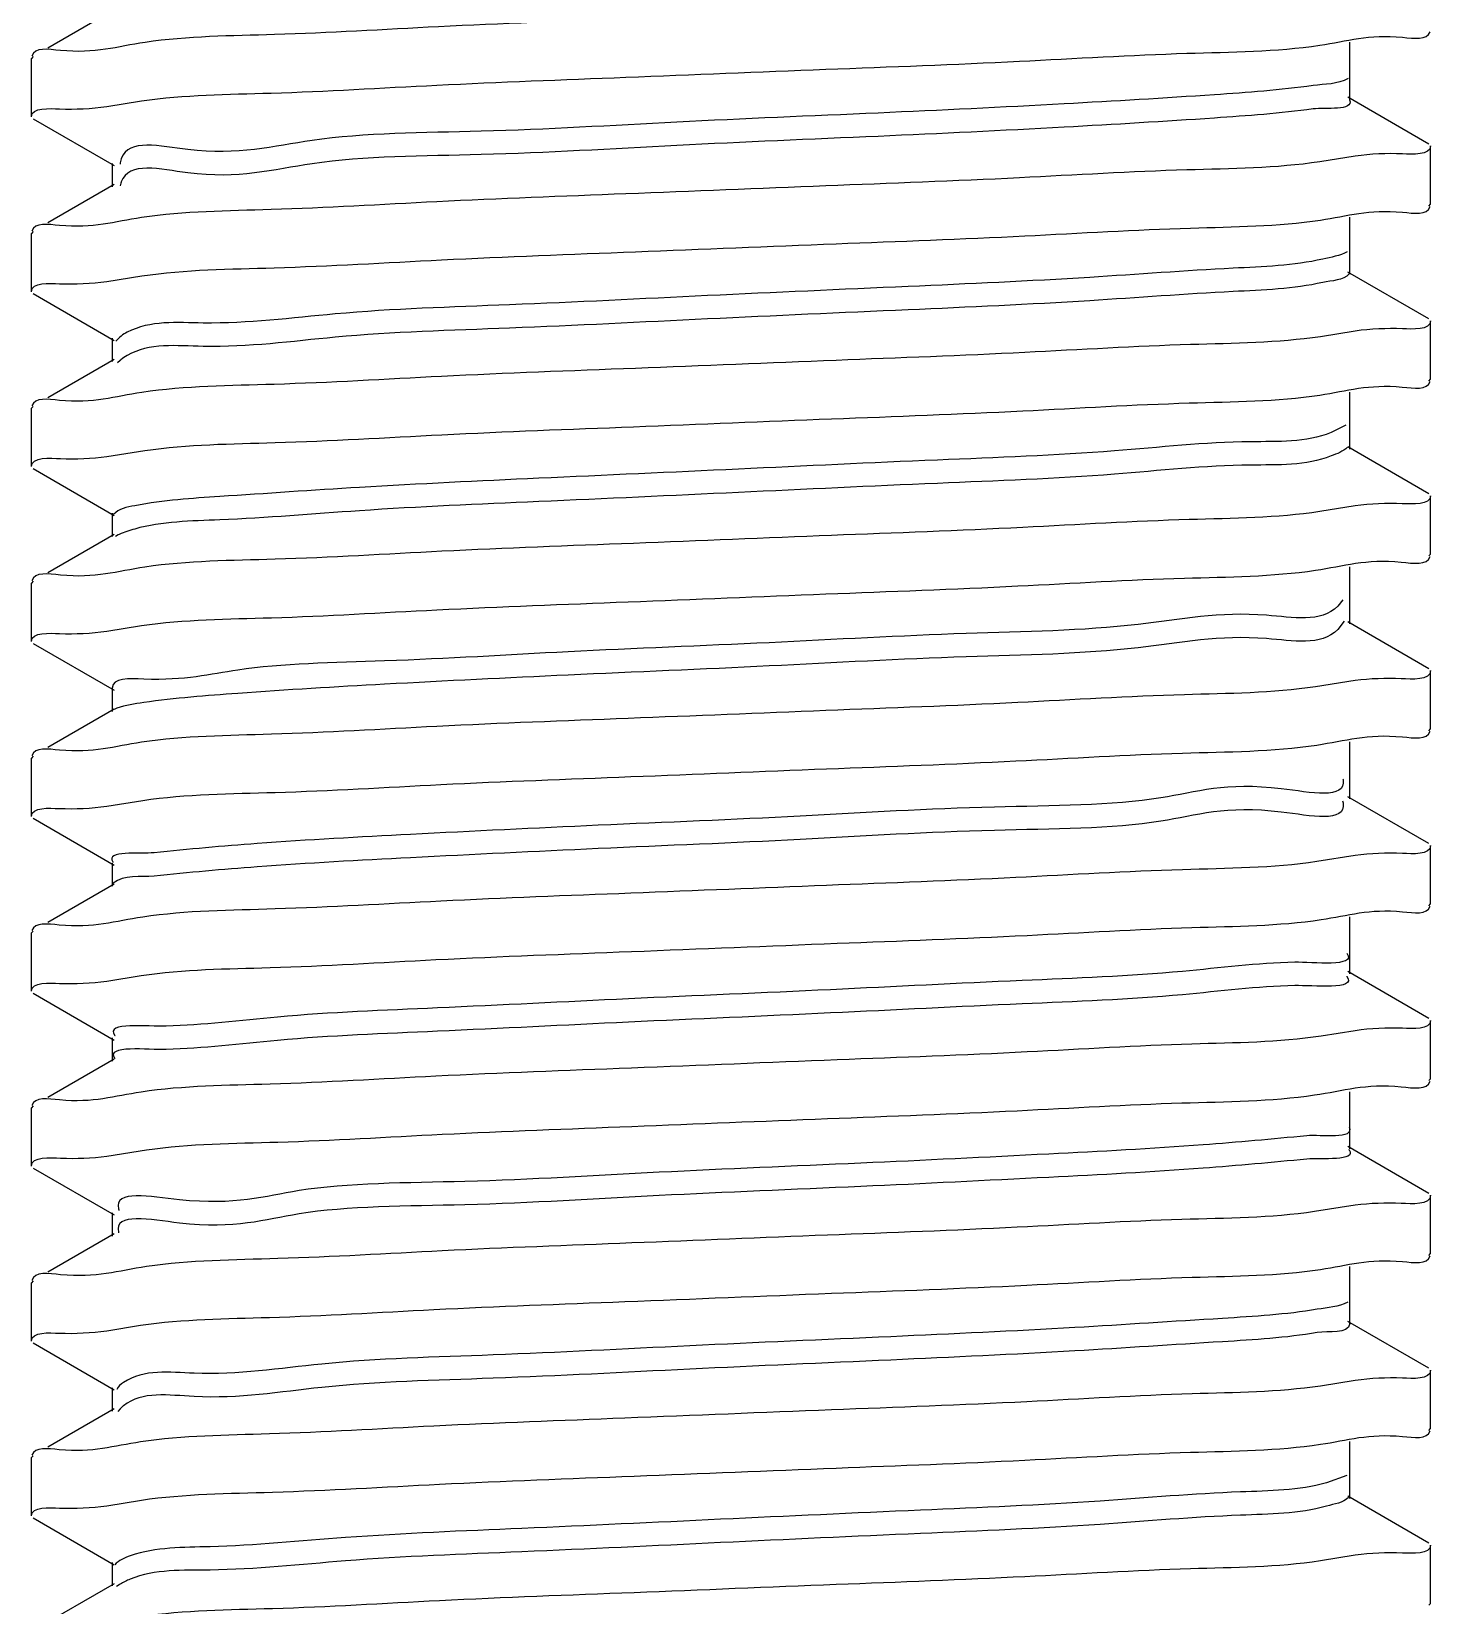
# Model space of a CAD drawing. Header units: millimetres. Extents: x -633009578 to 5705885, y -633235091 to 2571734.
# Drawn here: x 2450057.3 to 2450164.6, y 2001346.9 to 2001467.7 of the extents above; entities that cross this region are included whole.
import ezdxf

# ---------------------------------------------------------------- set-up
doc = ezdxf.new("R2010")
doc.units = ezdxf.units.MM
doc.header["$LTSCALE"] = 1000
doc.header["$MEASUREMENT"] = 0
doc.layers.get('0').update_dxf_attribs({"color": 9})
doc.layers.add('E-WIRE-系统', color=3, linetype='Continuous')

# ---------------------------------------------------------------- blocks, each defined once
blk = doc.blocks.new('G$CF4FACE3C')
at = {"layer": 'E-WIRE-系统'}
for p, q in [((-13618.42997922306, 4516.985725546954), (-13623.03061806643, 4514.322271605488)), ((-13532.67598626227, 4512.385308195255), (-13532.67598626227, 4514.722511163098)), ((-13624.05067991139, 4513.731911896612), (-13624.16555737914, 4513.599000396556)), ((-13624.16555737914, 4509.553359768935), (-13624.16555737914, 4513.599000396556)), ((-13532.67598626227, 4510.767051949049), (-13532.67598626227, 4512.385308195255)), ((-13618.93461601273, 4510.263426778023), (-13616.52733758045, 4510.65166073374)), ((-13527.18505965034, 4507.66345096624), (-13532.80576034915, 4510.917264594347)), ((-13624.05062995618, 4509.420419361326), (-13618.43002554239, 4506.166661410942)), ((-13527.07018215349, 4503.484898806433), (-13527.07018215349, 4507.530539444531)), ((-13618.5597532955, 4506.316847243463), (-13618.5597532955, 4504.69859099586)), ((-13532.30208484572, 4506.824192642351), (-13534.76217442215, 4506.42827124102)), ((-13618.42997922306, 4504.848803642555), (-13623.03061806643, 4502.185349701787)), ((-13617.96096304967, 4504.945263574249), (-13618.00248738052, 4504.769589730073)), ((-13532.67598626227, 4500.248386290274), (-13532.67598626227, 4502.585589258582)), ((-13527.18510961672, 4503.351958408719), (-13527.07018215349, 4503.484898806433)), ((-13624.05067991139, 4501.594990003272), (-13624.16555737914, 4501.46207849076)), ((-13624.16555737914, 4497.416437864653), (-13624.16555737914, 4501.46207849076)), ((-13532.67598626227, 4498.630130045232), (-13532.67598626227, 4500.248386290274)), ((-13618.93415152794, 4498.124189436669), (-13616.49524795893, 4498.517107872525)), ((-13527.18505965034, 4495.526529040304), (-13532.80576034915, 4498.78034269053)), ((-13624.05062995618, 4497.283497466124), (-13618.43002554239, 4494.029739507125)), ((-13527.07018215349, 4491.347976901452), (-13527.07018215349, 4495.393617538852)), ((-13618.5597532955, 4494.179925338249), (-13618.5597532955, 4492.561669102521)), ((-13532.30133316154, 4494.683899774333), (-13534.71310489136, 4494.29496909061)), ((-13618.42997922306, 4492.711881736876), (-13623.03061806643, 4490.048427839414)), ((-13618.01956240693, 4492.646394347074), (-13618.20161550655, 4492.48512993881)), ((-13617.96346729458, 4492.690205814433), (-13618.01956240693, 4492.646394347074)), ((-13527.18510961672, 4491.215036514797), (-13527.07018215349, 4491.347976901452)), ((-13624.05067991139, 4489.458068088279), (-13624.16555737914, 4489.325156587642)), ((-13532.67598626227, 4488.111464386457), (-13532.67598626227, 4490.448667354183)), ((-13624.16555737914, 4485.279515959439), (-13624.16555737914, 4489.325156587642)), ((-13532.94768514205, 4488.151442119502), (-13533.97329100454, 4487.635446153348)), ((-13532.67598626227, 4486.493208150729), (-13532.67598626227, 4488.111464386457)), ((-13618.92805774743, 4485.975183078554), (-13616.28943529143, 4486.39527391002)), ((-13527.18505965034, 4483.389607135789), (-13532.80576034915, 4486.64342078683)), ((-13624.05062995618, 4485.146575562307), (-13618.43002554239, 4481.892817602726)), ((-13527.07018215349, 4479.211054996471), (-13527.07018215349, 4483.256695635035)), ((-13618.5597532955, 4482.0430034335), (-13618.5597532955, 4480.424747197074)), ((-13532.30259931902, 4482.549737456138), (-13534.75545028783, 4482.154922845308)), ((-13618.42997922306, 4480.574959833059), (-13623.03061806643, 4477.911505935597)), ((-13618.14767462248, 4480.537645566626), (-13618.34289535787, 4480.434082270251)), ((-13618.07121856161, 4480.572429339518), (-13618.14767462248, 4480.537645566626)), ((-13527.18510961672, 4479.078114609816), (-13527.07018215349, 4479.211054996471)), ((-13532.67598626227, 4475.97454248264), (-13532.67598626227, 4478.311745449784)), ((-13624.05067991139, 4477.321146182599), (-13624.16555737914, 4477.188234682544)), ((-13624.16555737914, 4473.14259405504), (-13624.16555737914, 4477.188234682544)), ((-13533.14654456056, 4476.036534612416), (-13533.50290194433, 4475.594849012443)), ((-13532.67598626227, 4474.356286245165), (-13532.67598626227, 4475.97454248264)), ((-13618.93441311922, 4473.852432568441), (-13616.52492786502, 4474.241073058802)), ((-13533.07404748979, 4474.548629585537), (-13533.50290194433, 4473.976592743653)), ((-13527.18505965034, 4471.252685230691), (-13532.80576034915, 4474.50649890292)), ((-13624.05062995618, 4473.009653658024), (-13618.43002554239, 4469.755895698909)), ((-13527.07018215349, 4467.074133092654), (-13527.07018215349, 4471.119773730636)), ((-13618.5597532955, 4469.906081529683), (-13618.5597532955, 4468.287825293257)), ((-13532.31011171662, 4470.430430554668), (-13535.05545145343, 4469.996087291162)), ((-13618.42997922306, 4468.438037939719), (-13623.03061806643, 4465.774583988008)), ((-13618.24279131345, 4468.503614449059), (-13618.42384850257, 4468.426468784106)), ((-13527.18510961672, 4466.941192705999), (-13527.07018215349, 4467.074133092654)), ((-13532.67598626227, 4463.837620599312), (-13532.67598626227, 4466.174823566456)), ((-13624.05067991139, 4465.184224278084), (-13624.16555737914, 4465.051312779426)), ((-13624.16555737914, 4461.005672129453), (-13624.16555737914, 4465.051312779426)), ((-13533.14833713928, 4463.616444227868), (-13533.13721729652, 4463.554251891444)), ((-13532.67598626227, 4462.219364341348), (-13532.67598626227, 4463.837620599312)), ((-13527.18505965034, 4459.115763326292), (-13532.80576034915, 4462.369576996542)), ((-13618.93352983287, 4461.710441312869), (-13616.4436396563, 4462.110142724472)), ((-13533.16903917538, 4462.083690815722), (-13533.13721729652, 4461.935995653854)), ((-13624.05062995618, 4460.872731742798), (-13618.43002554239, 4457.618973803241)), ((-13527.07018215349, 4454.937211176264), (-13527.07018215349, 4458.982851836947)), ((-13618.5597532955, 4457.769159635645), (-13618.5597532955, 4456.150903388858)), ((-13532.30621247925, 4458.288064017077), (-13534.95481747156, 4457.866473686416)), ((-13618.42997922306, 4456.301116035436), (-13623.03061806643, 4453.637662084191)), ((-13527.18510961672, 4454.804270791006), (-13527.07018215349, 4454.937211176264)), ((-13532.67598626227, 4451.700698695029), (-13532.67598626227, 4454.03790166101)), ((-13624.05067991139, 4453.047302374383), (-13624.16555737914, 4452.914390884922)), ((-13624.16555737914, 4448.868750246824), (-13624.16555737914, 4452.914390884922)), ((-13532.67598626227, 4450.082442437648), (-13532.67598626227, 4451.700698695029)), ((-13527.18505965034, 4446.978841442964), (-13532.80576034915, 4450.232655092725)), ((-13618.93489361787, 4449.579904002487), (-13616.54361767066, 4449.965847598971)), ((-13624.05062995618, 4448.735809838981), (-13618.43002554239, 4445.482051900006)), ((-13527.07018215349, 4442.800289283856), (-13527.07018215349, 4446.845929932431)), ((-13532.30010498711, 4446.133247570251), (-13534.66720053786, 4445.750677387114)), ((-13618.5597532955, 4445.632237732527), (-13618.5597532955, 4444.013981484459)), ((-13618.42997922306, 4444.164194130921), (-13623.03061806643, 4441.500740221934)), ((-13527.18510961672, 4442.667348885443), (-13527.07018215349, 4442.800289283856)), ((-13532.67598626227, 4439.563776769559), (-13532.67598626227, 4441.900979736005)), ((-13624.05067991139, 4440.910380480578), (-13624.16555737914, 4440.777468980523)), ((-13624.16555737914, 4436.731828342308), (-13624.16555737914, 4440.777468980523)), ((-13532.67598626227, 4437.945520532434), (-13532.67598626227, 4439.563776769559)), ((-13618.92580747139, 4437.420985630248), (-13616.1769869125, 4437.855753828655)), ((-13527.18505965034, 4434.841919539147), (-13532.80576034915, 4438.095733188209)), ((-13624.05062995618, 4436.598887945293), (-13618.43002554239, 4433.345129996189)), ((-13532.31104358821, 4434.023188391118), (-13535.1152995408, 4433.580995142227)), ((-13527.07018215349, 4430.66336737934), (-13527.07018215349, 4434.709008027334)), ((-13618.5597532955, 4433.495315815671), (-13618.5597532955, 4431.877059579943)), ((-13618.42997922306, 4432.027272215928), (-13623.03061806643, 4429.363818316837)), ((-13527.18510961672, 4430.530426992103), (-13527.07018215349, 4430.66336737934)), ((-13532.67598626227, 4427.426854863879), (-13532.67598626227, 4429.764057830325)), ((-13624.05067991139, 4428.773458576761), (-13624.16555737914, 4428.640547074727)), ((-13624.16555737914, 4424.594906437909), (-13624.16555737914, 4428.640547074727)), ((-13532.67598626227, 4425.808598628035), (-13532.67598626227, 4427.426854863879)), ((-13618.93623960018, 4425.308922808268), (-13616.58851647354, 4425.688678196049)), ((-13527.18505965034, 4422.70499763405), (-13532.80576034915, 4425.958811284392)), ((-13624.05062995618, 4424.461966040195), (-13618.43002554239, 4421.208208079333)), ((-13532.30134194228, 4421.861920837313), (-13534.70950221037, 4421.473703868571)), ((-13527.07018215349, 4418.526445474359), (-13527.07018215349, 4422.572086122935)), ((-13618.5597532955, 4421.358393911854), (-13618.5597532955, 4419.740137675544)), ((-13618.42997922306, 4419.890350321424), (-13623.03061806643, 4417.226896391367)), ((-13618.01117607486, 4419.901351156062), (-13618.18173280335, 4419.712884627981)), ((-13617.96300261025, 4419.946278110147), (-13618.01117607486, 4419.901351156062)), ((-13527.18510961672, 4418.393505087704), (-13527.07018215349, 4418.526445474359)), ((-13532.67598626227, 4415.289932981017), (-13532.67598626227, 4417.627135947696)), ((-13624.05067991139, 4416.636536671082), (-13624.16555737914, 4416.503625171026)), ((-13624.16555737914, 4412.457984533045), (-13624.16555737914, 4416.503625171026)), ((-13532.88423121138, 4415.270448072464), (-13534.29302935302, 4414.758147758199)), ((-13532.67598626227, 4413.671676723636), (-13532.67598626227, 4415.289932981017)), ((-13618.93507038173, 4413.168431837694), (-13616.53708646935, 4413.555564895854)), ((-13527.18508120626, 4410.568088214728), (-13532.80573808984, 4413.821876516216)), ((-13624.05062995618, 4412.325044135679), (-13618.43002554239, 4409.071286175516)), ((-13532.30146998446, 4409.725605779327), (-13534.71502592391, 4409.336373880622)), ((-13527.07018215349, 4406.389523569844), (-13527.07018215349, 4410.435164208058)), ((-13618.5597532955, 4409.221472018049), (-13618.5597532955, 4407.603215770447)), ((-13618.43000147259, 4407.753415564424), (-13624.05065830913, 4404.499627262936)), ((-13618.07946447562, 4407.687686271849), (-13618.27476425213, 4407.554755900288)), ((-13618.01279122499, 4407.727330921567), (-13618.07946447562, 4407.687686271849)), ((-13527.18510961672, 4406.256583183189), (-13527.07018215349, 4406.389523569844))]:
    blk.add_line(p, q, dxfattribs=at)
for points, start_tangent, end_tangent in [([(-13535.2054189716, 4518.532961154939), (-13544.55334148882, 4517.974448974244), (-13556.03828647779, 4517.435111519182), (-13569.23027088353, 4516.888124432298), (-13582.79799305811, 4516.346490944852), (-13595.92473790469, 4515.799610193935), (-13607.29342307919, 4515.260156136239), (-13616.28031484759, 4514.715422766982)], (-0.9892902315646863, -0.1459617680467859), (-0.9892621185652997, -0.1461521836031029)), ([(-13616.28031484759, 4514.715422766982), (-13622.16162381414, 4514.155937814619), (-13624.14261717862, 4513.760502647958)], (-0.9892621187229058, -0.1461521825364836), (-0.2969534268345224, -0.9548919636749095)), ([(-13534.76217442355, 4514.51955250802), (-13529.00998090371, 4515.073929227539), (-13527.09423335805, 4515.459331683698)], (0.9890598854366127, 0.1475145518930044), (0.3092173289833265, 0.95099140030657)), ([(-13616.52733758045, 4510.651660733856), (-13607.53817766043, 4511.201627781149), (-13596.04206759925, 4511.748826742871), (-13582.91042833123, 4512.296326114563), (-13569.0439561815, 4512.849963989924), (-13555.59937807755, 4513.408597492496), (-13543.97763424623, 4513.958811425953), (-13534.76217442355, 4514.51955250802)], (0.9890962646552349, 0.1472704289566271), (0.9890598854287369, 0.1475145519471756)), ([(-13535.22324726288, 4511.716640393832), (-13542.07227816852, 4511.082924766117), (-13552.49953847425, 4510.449209097074), (-13565.39277686691, 4509.815493489848), (-13579.37670189957, 4509.181777819875), (-13592.95968113281, 4508.54806220287), (-13604.69285012363, 4507.914346574456), (-13613.32465924043, 4507.280630915659), (-13617.93437376525, 4506.646915296675), (-13618.02192425868, 4506.25695134711)], (-0.9909104626891581, -0.1345230646924029), (-0.1106818411204852, -0.9938558899782008)), ([(-13532.79050391377, 4512.207926116535), (-13535.22324726288, 4511.716640393832)], (-0.8727772855219087, -0.4881186432390343), (-0.9909104624805618, -0.1345230662318588)), ([(-13624.16555737914, 4509.553359768935), (-13622.2213770668, 4510.101873869658)], (0, 0.9999999999993514), (0.9993584967694645, -0.03581333459143601)), ([(-13622.2213770668, 4510.101873869658), (-13618.93461601273, 4510.263426778023)], (0.9993584969211649, -0.03581333034520999), (0.9907634817944339, 0.1356013390107662)), ([(-13532.69390465762, 4510.755848971428), (-13532.68301585014, 4510.732099744375), (-13535.22324726288, 4510.098384147626)], (0.5301348120459758, -0.8479133687980952), (-0.9909104621454228, -0.1345230687025415)), ([(-13535.22324726288, 4510.098384147626), (-13542.07227816852, 4509.464668518747), (-13552.49953847425, 4508.830952860531), (-13565.39277686691, 4508.197237232351), (-13579.37670189957, 4507.563521572971), (-13592.95968113281, 4506.929805944092), (-13604.69285012363, 4506.296090327553), (-13613.32465924043, 4505.662374667008), (-13617.93437376525, 4505.028659039875), (-13617.94929546141, 4504.983769366634)], (-0.9909104626618058, -0.134523064891819), (-0.3014814477876819, -0.9534720428616559)), ([(-13529.00998090371, 4506.982647960656), (-13532.30208484572, 4506.824192642584)], (-0.9993548077820912, 0.03591612675723458), (-0.9909746306420759, -0.1340495483918358)), ([(-13527.07018215349, 4507.530539444764), (-13529.00998090371, 4506.982647960656)], (0, -1.000000000000476), (-0.9993548077206076, 0.03591612849069213)), ([(-13534.76217442355, 4506.42827124102), (-13543.97763424623, 4505.867530138581), (-13555.59937807755, 4505.317316227476), (-13569.0439561815, 4504.758682713611), (-13582.91042833123, 4504.205044848262), (-13596.04206759925, 4503.6575454782), (-13607.53817766043, 4503.11034652486), (-13616.52733758045, 4502.560379456845)], (-0.989059885432126, -0.1475145519250413), (-0.9890962646513797, -0.1472704289831966)), ([(-13617.94929546141, 4504.983769366634), (-13617.96096305083, 4504.945263574249)], (-0.3014815877586687, -0.9534719986955116), (-0.2786259319997066, -0.9603997032663166)), ([(-13616.52733758045, 4502.560379456845), (-13622.2213770668, 4502.010592593462), (-13624.14157813787, 4501.624468719005)], (-0.9890962651310587, -0.1472704257630825), (-0.3084878476642502, -0.9512282837705358)), ([(-13534.71310489136, 4502.38625035563), (-13529.01792254043, 4502.935879359371), (-13527.09411672247, 4503.3225084109)], (0.9890862293021656, 0.1473378125401671), (0.3079255267357038, 0.9514104634616718)), ([(-13616.49524795893, 4498.517107872758), (-13607.32185523422, 4499.076100310427), (-13595.7088146694, 4499.626495557022), (-13582.24432695657, 4500.18618436798), (-13568.32452552742, 4500.741964088636), (-13555.21746069938, 4501.288388621761), (-13543.71866614488, 4501.835516593303), (-13534.71310489136, 4502.38625035563)], (0.9890585497235699, 0.1475235073440773), (0.9890862295590731, 0.1473378108177799)), ([(-13534.54721509409, 4499.676043253043), (-13540.77768178005, 4499.042327624862), (-13550.72446946776, 4498.408611997147), (-13563.32657766435, 4497.774896348943), (-13577.2397691193, 4497.141180720064), (-13590.97995639127, 4496.507465061382), (-13603.08150597126, 4495.873749432387), (-13612.25357397669, 4495.240033804672), (-13617.51779754343, 4494.60631815542), (-13618.30033188872, 4493.990036698407)], (-0.9756922870820914, -0.2191450682283989), (-0.5906480074160783, -0.8069293223894346)), ([(-13532.85155359493, 4500.182385686319), (-13534.54721509409, 4499.676043253043)], (-0.8782443071618324, -0.4782122300168839), (-0.9756922863178159, -0.2191450716281013)), ([(-13532.71611008164, 4498.663552251994), (-13534.54721509409, 4498.057786984486)], (-0.6400226032760581, -0.7683560810568044), (-0.975692286070665, -0.2191450727358312)), ([(-13624.16555737914, 4497.416437864653), (-13622.22783468175, 4497.964034089935)], (0, 1.000000000000184), (0.9993615802144075, -0.03572718837484118)), ([(-13622.22783468175, 4497.964034089935), (-13618.93415152654, 4498.124189436669)], (0.9993615800570153, -0.03572719281447037), (0.9908854934829713, 0.1347068624997901)), ([(-13534.54721509409, 4498.057786984486), (-13540.77768178005, 4497.424071377842), (-13550.72446946776, 4496.790355749545), (-13563.32657766435, 4496.156640090863), (-13577.2397691193, 4495.522924463847), (-13590.97995639127, 4494.889208803885), (-13603.08150597126, 4494.255493185599), (-13612.25357397669, 4493.621777557186), (-13617.51779754343, 4492.988061898388), (-13617.96346729458, 4492.690205814433)], (-0.975692287078307, -0.2191450682467137), (-0.7947539913976941, -0.6069317038668343)), ([(-13527.07018215349, 4495.393617538852), (-13529.01792254043, 4494.844598092954)], (0, -1.000000000000038), (-0.9993523946000664, 0.03598321007796039)), ([(-13534.71310489136, 4494.29496909061), (-13543.71866614488, 4493.744235349237), (-13555.21746069938, 4493.197107345681), (-13568.32452552742, 4492.650682821753), (-13582.24432695657, 4492.094903089921), (-13595.7088146694, 4491.53521429142), (-13607.32185523422, 4490.984819033532), (-13616.49524795893, 4490.425826606923)], (-0.9890862295613948, -0.1473378108026808), (-0.989058549721741, -0.1475235073551719)), ([(-13529.01792254043, 4494.844598092954), (-13532.30133316154, 4494.683899774333)], (-0.9993523945035623, 0.03598321274757863), (-0.9907914008999834, -0.1353971931088526)), ([(-13534.75545028783, 4490.246204131632), (-13529.03152037947, 4490.797031285125), (-13527.09387714462, 4491.18578919326)], (0.9890805668952175, 0.147375819554322), (0.3052769744362384, 0.9522636026226899)), ([(-13616.49524795893, 4490.425826606923), (-13622.22783468175, 4489.87275281176), (-13624.14148087637, 4489.487628910341)], (-0.9890585493662873, -0.1475235097357832), (-0.3095642422437525, -0.9508785305839947)), ([(-13616.28943529143, 4486.39527391002), (-13607.26284733671, 4486.942276476417), (-13595.68971467437, 4487.490408398095), (-13582.38402603427, 4488.043650362757), (-13568.64221803378, 4488.592262802296), (-13555.36365907127, 4489.145061097573), (-13543.81327199726, 4489.693606796791), (-13534.75545028783, 4490.246204131632)], (0.9892085678938096, 0.1465141945542051), (0.9890805668683943, 0.147375819737113)), ([(-13533.97329100454, 4487.635446153348), (-13539.56970361993, 4487.00173048221), (-13549.01128938049, 4486.36801485566), (-13561.2909365443, 4485.734299248667), (-13575.09880403243, 4485.100583579158), (-13588.96203906904, 4484.466867961455), (-13601.40188289084, 4483.833152290317), (-13611.09140658122, 4483.199436663417), (-13616.99705149396, 4482.565721045481), (-13618.46845139517, 4481.956176961889)], (-0.9292525379916938, -0.3694451524071661), (-0.689123561901367, -0.7246438548915047)), ([(-13532.83320791135, 4486.634208262782), (-13533.97329100454, 4486.017189885839)], (-0.6676573388348558, -0.7444687219070986), (-0.9292525413896789, -0.3694451438587531)), ([(-13624.16555737914, 4485.279515959439), (-13622.15256274398, 4485.837719902047)], (0, 0.9999999999993479), (0.9992157153099639, -0.03959740238460667)), ([(-13622.15256274398, 4485.837719902047), (-13618.92805774813, 4485.975183078554)], (0.9992157151098561, -0.0395974074421786), (0.9918122302233361, 0.1277047374943005)), ([(-13533.97329100454, 4486.017189885839), (-13539.56970361993, 4485.383474236587), (-13549.01128938049, 4484.749758607592), (-13561.2909365443, 4484.116042991169), (-13575.09880403243, 4483.482327320497), (-13588.96203906904, 4482.848611692898), (-13601.40188289084, 4482.214896043413), (-13611.09140658122, 4481.581180427456), (-13616.99705149396, 4480.947464798461), (-13618.07121856161, 4480.572429339518)], (-0.9292525380685676, -0.3694451522135998), (-0.9149811064814974, -0.4034966849690116)), ([(-13527.07018215349, 4483.256695635035), (-13529.03152037947, 4482.705750017543)], (0, -0.9999999999999001), (-0.999325085575664, 0.03673381740029779)), ([(-13534.75545028783, 4482.154922845308), (-13543.81327199726, 4481.60232551943), (-13555.36365907127, 4481.053779821726), (-13568.64221803378, 4480.500981546822), (-13582.38402603427, 4479.952369095176), (-13595.68971467437, 4479.399127132492), (-13607.26284733671, 4478.850995200337), (-13616.28943529143, 4478.303992633708)], (-0.9890805668671545, -0.1473758197480827), (-0.9892085678934757, -0.1465141945542786)), ([(-13529.03152037947, 4482.705750017543), (-13532.30259932019, 4482.549737456138)], (-0.9993250851895713, 0.03673382790260732), (-0.9909880995500308, -0.1339499404614028)), ([(-13535.05545145343, 4478.087368567125), (-13529.10162526648, 4478.650280977366), (-13527.0926887691, 4479.049894641154)], (0.9892629412189131, 0.146146615190401), (0.2920318979678891, 0.9564085793051337)), ([(-13616.28943529143, 4478.303992633708), (-13622.15256274398, 4477.746438614675), (-13624.1427554572, 4477.349616334192)], (-0.9892085677047827, -0.1465141958278303), (-0.295405036725399, -0.9553721077563191)), ([(-13616.52492786618, 4474.241073058802), (-13607.51626189682, 4474.79201909469), (-13596.02244009171, 4475.338921814342), (-13582.7526675649, 4475.891907965881), (-13569.03079045424, 4476.439727003453), (-13555.71254592738, 4476.992892060895), (-13544.14988685679, 4477.539027250255), (-13535.05545145343, 4478.087368567125)], (0.9890793015250534, 0.1473843115634432), (0.9892629415006485, 0.1461466132817609)), ([(-13533.50290194433, 4475.594849012443), (-13538.45134686236, 4474.961133383564), (-13547.36425745627, 4474.327417714405), (-13559.29091446288, 4473.693702085526), (-13572.9591294378, 4473.059986478183), (-13586.91094603762, 4472.426270817989), (-13599.658156669, 4471.792555191205), (-13609.84104640642, 4471.15883952193), (-13616.37343031447, 4470.525123892934), (-13618.55982414214, 4469.906082922011)], (-0.7045967053008905, -0.7096079783087718), (-0.01933891513567063, -0.9998129856938472)), ([(-13624.16555737914, 4473.14259405504), (-13622.21662521549, 4473.691782602691)], (0, 0.9999999999994339), (0.9993509861865569, -0.03602230433953011)), ([(-13622.21662521549, 4473.691782602691), (-13618.93441311922, 4473.852432568674)], (0.9993509859831845, -0.03602230995876574), (0.9907861488906915, 0.135435620002796)), ([(-13533.50290194433, 4473.976592743653), (-13538.45134686236, 4473.342877137125), (-13547.36425745627, 4472.709161467385), (-13559.29091446288, 4472.075445849565), (-13572.9591294378, 4471.441730231862), (-13586.91094603762, 4470.80801455141), (-13599.658156669, 4470.174298933707), (-13609.84104640642, 4469.540583274211), (-13616.37343031447, 4468.906867657206), (-13618.24279131345, 4468.503614449291)], (-0.7045967050193395, -0.7096079785890206), (-0.9414308507658591, -0.3372060990343015)), ([(-13527.07018215349, 4471.119773730868), (-13529.10162526648, 4470.558999722591)], (0, -1.000000000000494), (-0.9991678653590552, 0.04078696891919862)), ([(-13535.05545145343, 4469.996087291162), (-13544.14988685679, 4469.447745983605), (-13555.71254592738, 4468.901610785397), (-13569.03079045424, 4468.348445738433), (-13582.7526675649, 4467.800626710174), (-13596.02244009171, 4467.247640537447), (-13607.51626189682, 4466.700737828854), (-13616.52492786618, 4466.149791802512)], (-0.9892629415004167, -0.1461466132817678), (-0.9890793015230084, -0.1473843115744704)), ([(-13529.10162526648, 4470.558999722591), (-13532.31011171662, 4470.430430554901)], (-0.9991678652322818, 0.04078697200760283), (-0.9922493883408292, -0.1242624293085164)), ([(-13534.95481747156, 4465.957754951436), (-13529.02622058615, 4466.523937412305), (-13527.0939039574, 4466.911921155872)], (0.9891949403189185, 0.146606173294674), (0.3055874207186986, 0.9521640238416542)), ([(-13616.52492786618, 4466.149791802512), (-13622.21662521549, 4465.600501327077), (-13624.14165896666, 4465.213634850457)], (-0.989079301374629, -0.1473843125740913), (-0.3075945828550196, -0.9515175104008656)), ([(-13616.4436396563, 4462.110142724472), (-13607.24838106008, 4462.669191554305), (-13595.7502662146, 4463.2139177114), (-13582.56898892205, 4463.762372554629), (-13568.98023721715, 4464.304835480289), (-13555.84324241453, 4464.850272390409), (-13544.29177690437, 4465.394703363301), (-13534.95481747156, 4465.957754951436)], (0.9891402071766857, 0.1469749997321679), (0.9891949405559605, 0.1466061716942672)), ([(-13533.13721729768, 4463.554251891444), (-13537.42539194366, 4462.920536242309), (-13545.78746844735, 4462.286820624955), (-13557.33148375712, 4461.653104964993), (-13570.82606488303, 4461.019389337976), (-13584.83177662292, 4460.385673719458), (-13597.85466254922, 4459.751958049019), (-13608.50560203753, 4459.118242431781), (-13615.64848440466, 4458.484526761458)], (0.1471828715734859, -0.9891092974567469), (-0.9948466638954756, -0.1013909036204613)), ([(-13624.16555737914, 4461.005672129453), (-13622.2398570301, 4461.55155553529)], (0, 0.9999999999994489), (0.9993714946117311, -0.03544877651900689)), ([(-13622.2398570301, 4461.55155553529), (-13618.9335298317, 4461.710441312869)], (0.9993714947610135, -0.03544877231523749), (0.9910461592039475, 0.1335197001477844)), ([(-13533.13721729768, 4461.935995653854), (-13537.42539194366, 4461.302279974101), (-13545.78746844735, 4460.668564367457), (-13557.33148375712, 4460.03484870831), (-13570.82606488303, 4459.401133079198), (-13584.83177662292, 4458.767417462659), (-13597.85466254922, 4458.133701780927), (-13608.50560203753, 4457.499986185576), (-13615.64848440466, 4456.866270515718)], (0.1471828715901959, -0.9891092974544623), (-0.9948466638950954, -0.1013909036206625)), ([(-13527.07018215349, 4458.982851837063), (-13529.02622058615, 4458.432656157762)], (0, -1.00000000000004), (-0.9992992840618156, 0.03742914473070494)), ([(-13615.64848440466, 4458.484526761458), (-13618.52139516082, 4457.850811134442), (-13618.5004207415, 4457.823263089173)], (-0.9948466637302217, -0.1013909052540896), (0.6737953134147171, -0.7389180439519633)), ([(-13534.95481747156, 4457.866473686416), (-13544.29177690437, 4457.303422096418), (-13555.84324241453, 4456.758991135168), (-13568.98023721715, 4456.21355421457), (-13582.56898892205, 4455.671091298223), (-13595.7502662146, 4455.122636455577), (-13607.24838106008, 4454.577910288353), (-13616.4436396563, 4454.018861448625)], (-0.9891949405557713, -0.14660617169426), (-0.9891402071732214, -0.1469749997581289)), ([(-13529.02622058615, 4458.432656157762), (-13532.30621247925, 4458.288064017077)], (-0.9992992840070923, 0.0374291461701434), (-0.9917170494877956, -0.1284417913112223)), ([(-13615.64848440466, 4456.866270515718), (-13618.4862305792, 4456.368020251975)], (-0.9948466640260127, -0.1013909023272437), (-0.7654126292593272, -0.6435398254738998)), ([(-13534.66720053786, 4453.841958642821), (-13529.00845885859, 4454.389536196017), (-13527.0942912118, 4454.774674299406)], (0.9890759299353566, 0.1474069361412239), (0.3098485168186941, 0.9507859362788629)), ([(-13616.4436396563, 4454.018861448625), (-13622.2398570301, 4453.460274268757), (-13624.14129028632, 4453.077023160295)], (-0.9891402072252692, -0.1469749994030418), (-0.3116685698468521, -0.9501908769142576)), ([(-13616.54361767066, 4449.965847598971), (-13607.60735249775, 4450.513362187659), (-13596.10021384619, 4451.061666244641), (-13582.52711051097, 4451.627134174458), (-13568.25210013939, 4452.197191603831), (-13555.06202864787, 4452.747521951213), (-13543.62574740686, 4453.29273886478), (-13534.66720053786, 4453.841958642821)], (0.9890972036717154, 0.1472641222035107), (0.9890759299622723, 0.1474069359615335)), ([(-13532.87026748387, 4451.504297928885), (-13536.49438953423, 4450.879939100123)], (0.5821163335671468, -0.8131055123379933), (-0.9997760763927656, -0.02116121625273005)), ([(-13536.49438953423, 4450.879939100123), (-13544.28484250465, 4450.246223481488), (-13555.41751588881, 4449.612507854472), (-13568.7049135298, 4448.978792194859), (-13582.72969997721, 4448.345076577505), (-13595.99588422105, 4447.711360907531), (-13607.08839352708, 4447.077645290527), (-13614.82401605509, 4446.44392966351)], (-0.9997760764607684, -0.0211612130183377), (-0.9995723843876729, -0.02924121011635711)), ([(-13624.16555737914, 4448.868750246824), (-13622.21961915866, 4449.417513922905)], (0, 0.9999999999995665), (0.9993588936048313, -0.03580225933938035)), ([(-13622.21961915866, 4449.417513922905), (-13618.93489361787, 4449.579904002487)], (0.9993588934386727, -0.03580226394340175), (0.9907020124039827, 0.1360497064201323)), ([(-13536.49438953423, 4449.261682853103), (-13544.28484250465, 4448.627967225388), (-13555.41751588881, 4447.994251597091), (-13568.7049135298, 4447.360535939108), (-13582.72969997721, 4446.726820320007), (-13595.99588422105, 4446.093104650849), (-13607.08839352708, 4445.45938902325), (-13614.82401605509, 4444.825673415791)], (-0.9997760764608504, -0.0211612130163445), (-0.9995723843880263, -0.02924121012167013)), ([(-13532.88857040089, 4449.909987576888), (-13532.87714624545, 4449.895398513065), (-13536.49438953423, 4449.261682853103)], (0.6299988483740743, -0.7765960667459673), (-0.9997760763979406, -0.02116121597123098)), ([(-13527.07018215349, 4446.845929932431), (-13529.00845885859, 4446.298254930298)], (0, -1.000000000000548), (-0.9993739121772511, 0.03538055481356233)), ([(-13614.82401605509, 4446.44392966351), (-13618.3776110264, 4445.810213992256), (-13618.36570717604, 4445.795507005765)], (-0.9995723844765708, -0.02924120710349386), (0.6438173964278918, -0.7651791685692277)), ([(-13534.66720053786, 4445.750677387114), (-13543.62574740686, 4445.201457598596), (-13555.06202864787, 4444.65624068433), (-13568.25210013939, 4444.105910327635), (-13582.52711051097, 4443.535852908273), (-13596.10021384619, 4442.97038497834), (-13607.60735249775, 4442.422080910066), (-13616.54361767066, 4441.874566331506)], (-0.9890759299639724, -0.147406935950092), (-0.989097203670048, -0.1472641222149176)), ([(-13529.00845885859, 4446.298254930298), (-13532.30010498711, 4446.133247570368)], (-0.9993739123935067, 0.03538054869523045), (-0.9905917663260191, -0.1368501095640205)), ([(-13614.82401605509, 4444.825673415791), (-13618.38304222259, 4444.199101864477)], (-0.9995723844076704, -0.02924120944800132), (0.5967673869917907, -0.802414285654966)), ([(-13535.1152995408, 4441.672276408062), (-13529.09823338757, 4442.239986908739), (-13527.09272259916, 4442.639098702115)], (0.9892856399084905, 0.1459928856860323), (0.2924155540625863, 0.956291348775279)), ([(-13616.54361767066, 4441.874566331506), (-13622.21961915866, 4441.326232656254), (-13624.1416021667, 4440.939838820021)], (-0.9890972034846149, -0.1472641234594998), (-0.3082210535820831, -0.9513147650109249)), ([(-13616.17698691343, 4437.855753828655), (-13607.06251866464, 4438.405075044488), (-13595.6593725225, 4438.944046458811), (-13582.50091863447, 4439.491265106597), (-13568.92626889003, 4440.03315953596), (-13555.75112957531, 4440.580443483661), (-13544.3258102031, 4441.119087716332), (-13535.1152995408, 4441.672276408062)], (0.9892788768633549, 0.1460387064866264), (0.9892856402889242, 0.1459928831071969)), ([(-13532.71284957463, 4439.453729053028), (-13535.66065425053, 4438.839342000778)], (0.3967487021462853, -0.9179272669140045), (-0.9954687873218303, -0.0950888714242786)), ([(-13535.66065425053, 4438.839342000778), (-13542.86011542566, 4438.205626340932), (-13553.55376927182, 4437.571910714498), (-13566.60094887298, 4436.938195085502), (-13580.6099422276, 4436.304479424958), (-13594.08644294413, 4435.670763807721), (-13605.59294439689, 4435.037048149039), (-13613.90207503992, 4434.40333252016), (-13618.12751947739, 4433.769616893027), (-13618.09431849048, 4433.655251124059)], (-0.9954687873171364, -0.09508887146989752), (0.3249744892624517, -0.9457227825011952)), ([(-13624.16555737914, 4436.731828342541), (-13622.14273301349, 4437.291403091629)], (0, 1.000000000000012), (0.9991805319829996, -0.04047548028870419)), ([(-13622.14273301349, 4437.291403091629), (-13618.92580747139, 4437.420985630248)], (0.9991805324138107, -0.04047546966291747), (0.992236511950536, 0.1243652055537835)), ([(-13535.66065425053, 4437.221085742931), (-13542.86011542566, 4436.587370083551), (-13553.55376927182, 4435.953654465615), (-13566.60094887298, 4435.3199388379), (-13580.6099422276, 4434.686223177938), (-13594.08644294413, 4434.052507551038), (-13605.59294439689, 4433.418791880948), (-13613.90207503992, 4432.785076274304), (-13618.12751947739, 4432.151360646239)], (-0.9954687873038839, -0.09508887161351659), (0.2256190875389778, -0.9742155959227478)), ([(-13532.74460643879, 4437.881571743637), (-13532.72333538579, 4437.854801372392), (-13535.66065425053, 4437.221085742931)], (0.681766971637768, -0.731569406335279), (-0.9954687873945952, -0.09508887065603736)), ([(-13529.09823338757, 4434.148705652799), (-13532.31104358821, 4434.023188391118)], (-0.9991618242097716, 0.04093469240773909), (-0.9924518245332474, -0.122635133551868)), ([(-13527.07018215349, 4434.709008027334), (-13529.09823338757, 4434.148705652799)], (0, -0.9999999999995456), (-0.9991618241963215, 0.04093469269847979)), ([(-13535.1152995408, 4433.580995142227), (-13544.3258102031, 4433.027806460741), (-13555.75112957531, 4432.489162207232), (-13568.92626889003, 4431.941878259764), (-13582.50091863447, 4431.399983830517), (-13595.6593725225, 4430.852765179938), (-13607.06251866464, 4430.313793776906), (-13616.17698691343, 4429.764472550363)], (-0.9892856402873548, -0.1459928831180975), (-0.9892788768592856, -0.1460387065127766)), ([(-13618.12751947739, 4432.151360646239), (-13618.11772300885, 4432.112615515129)], (0.2256187276003683, -0.9742156792532336), (0.2636424836875708, -0.9646204646601735)), ([(-13534.70950220921, 4429.564985145), (-13529.02114776312, 4430.11389046011), (-13527.09406519006, 4430.501020606724)], (0.9891264561763866, 0.1470675140601438), (0.3073552084254231, 0.9515948590933548)), ([(-13616.17698691343, 4429.764472550363), (-13622.14273301349, 4429.20012183662), (-13624.14293726534, 4428.801770143327)], (-0.9892788768910623, -0.1460387062993048), (-0.2933728186647827, -0.9559981115412317)), ([(-13616.58851647354, 4425.688678196049), (-13607.65791919292, 4426.236841987236), (-13596.24106177874, 4426.781636571861), (-13582.98224577634, 4427.33498213056), (-13568.64938831562, 4427.907365032821), (-13555.07736073318, 4428.473004837171), (-13543.60715316399, 4429.019878922263), (-13534.70950220921, 4429.564985145)], (0.9890789319374622, 0.1473867918007634), (0.9891264559627495, 0.1470675154972202)), ([(-13532.81568774069, 4427.295811405289), (-13534.92625893187, 4426.798744858708)], (-0.8868423973341519, -0.4620720314946154), (-0.9860991302436694, -0.1661580733274166)), ([(-13534.92625893187, 4426.798744858708), (-13541.51682926831, 4426.165029241587), (-13551.74487749324, 4425.531313571031), (-13564.51940167462, 4424.897597944015), (-13578.47777338303, 4424.263882315019), (-13592.1310859134, 4423.630166666931), (-13604.02297246247, 4422.996451049228), (-13612.88495345809, 4422.362735378672), (-13617.77174220001, 4421.729019751074), (-13618.23320229538, 4421.239167885273)], (-0.9860991295781717, -0.166158077282468), (-0.3429628805864573, -0.9393489567453093)), ([(-13624.16555737914, 4424.594906437909), (-13622.23329419154, 4425.141725501511)], (0, 0.9999999999993572), (0.9993860122780013, -0.03503710124308255)), ([(-13622.23329419154, 4425.141725501511), (-13618.93623960018, 4425.308922808268)], (0.9993860124914925, -0.0350370951370891), (0.9904994860999962, 0.1375164282367277)), ([(-13534.92625893187, 4425.180488601211), (-13541.51682926831, 4424.546772973496), (-13551.74487749324, 4423.913057314465), (-13564.51940167462, 4423.279341696645), (-13578.47777338303, 4422.64562606893), (-13592.1310859134, 4422.011910408968), (-13604.02297246247, 4421.378194781253), (-13612.88495345809, 4420.7444791327), (-13617.77174220001, 4420.110763503588), (-13617.96300261025, 4419.946278110263)], (-0.9860991295895218, -0.1661580772137514), (-0.7385706888816005, -0.6741760434344843)), ([(-13532.6766619347, 4425.808687862009), (-13534.92625893187, 4425.180488601211)], (-0.1309324178087683, -0.9913912960913797), (-0.986099130056464, -0.1661580744377258)), ([(-13529.02114776312, 4422.022609193926), (-13532.30134194228, 4421.861920837313)], (-0.9993490463985074, 0.0360760788176825), (-0.9907751656165221, -0.1355159444415373)), ([(-13527.07018215349, 4422.572086123168), (-13529.02114776312, 4422.022609193926)], (0, -1.000000000000622), (-0.9993490465805791, 0.03607607374056885)), ([(-13534.70950220921, 4421.473703868571), (-13543.60715316399, 4420.928597643622), (-13555.07736073318, 4420.381723559578), (-13568.64938831562, 4419.816083776415), (-13582.98224577634, 4419.243700874038), (-13596.24106177874, 4418.690355295665), (-13607.65791919292, 4418.145560711157), (-13616.58851647354, 4417.59739691962)], (-0.9891264559630458, -0.1470675154971313), (-0.9890789319375367, -0.1473867918010209)), ([(-13616.58851647354, 4417.59739691962), (-13622.23329419154, 4417.050444224733), (-13624.14135623304, 4416.666201254702)], (-0.9890789318492547, -0.1473867923921989), (-0.3109321065510317, -0.9504321254642152)), ([(-13616.53708647052, 4413.555564895854), (-13607.43463050504, 4414.111714018392), (-13595.84973500553, 4414.66187854053), (-13582.34718873864, 4415.223599040997), (-13568.31429025554, 4415.783922682167), (-13555.22274455102, 4416.329703592812), (-13543.72972543049, 4416.87647962023), (-13534.71502592391, 4417.427655135863)], (0.9890479809440015, 0.1475943474205484), (0.9890776436099591, 0.1473954372138395)), ([(-13534.71502592391, 4417.427655135863), (-13529.02098573581, 4417.976991527132), (-13527.09406469646, 4418.364099016646)], (0.9890776439847543, 0.1473954346983584), (0.307350572570707, 0.9515963564145685)), ([(-13534.29302935302, 4414.758147758315), (-13540.25832368317, 4414.124432089739), (-13549.99533772701, 4413.490716472501), (-13562.46544703329, 4412.857000801479), (-13576.33849440562, 4412.223285173764), (-13590.13467439683, 4411.589569555945), (-13602.38238099008, 4410.955853896565), (-13611.77518005413, 4410.322138278862), (-13617.31116376817, 4409.688422609703), (-13618.3868054878, 4409.070292010903)], (-0.9629241876587851, -0.2697721424128262), (-0.6581363923450986, -0.7528987243143922)), ([(-13624.16555737914, 4412.457984533045), (-13622.23029435193, 4413.005230770563)], (0, 1.000000000000054), (0.9993722644900985, -0.03542706548668564)), ([(-13622.23029435193, 4413.005230770563), (-13618.93507038243, 4413.168431837694)], (0.9993722642937545, -0.03542707098806879), (0.9907171897867418, 0.1359391402868371)), ([(-13534.29302935302, 4413.1398915014), (-13540.25832368317, 4412.506175832241), (-13549.99533772701, 4411.872460214305), (-13562.46544703329, 4411.238744554692), (-13576.33849440562, 4410.605028937454), (-13590.13467439683, 4409.971313309041), (-13602.38238099008, 4409.337597639766), (-13611.77518005413, 4408.70388201077), (-13617.31116376817, 4408.070166361867), (-13618.01279122499, 4407.727330921567)], (-0.9629241875979735, -0.2697721426288359), (-0.8651045924506078, -0.5015915112110725)), ([(-13532.75679202471, 4413.748154136236), (-13534.29302935302, 4413.1398915014)], (-0.6873871489640151, -0.7262912001664047), (-0.962924185367765, -0.2697721505868039)), ([(-13529.02098573581, 4409.885710250004), (-13532.30146998446, 4409.725605779327)], (-0.9993475190240614, 0.03611836405404346), (-0.9908070255303791, -0.1352828080676881)), ([(-13527.07018215349, 4410.435164208058), (-13529.02098573581, 4409.885710250004)], (0, -0.9999999999999917), (-0.9993475190298582, 0.03611836388113438)), ([(-13534.71502592391, 4409.336373880622), (-13543.72972543049, 4408.785198343568), (-13555.22274455102, 4408.238422337105), (-13568.31429025554, 4407.692641426693), (-13582.34718873864, 4407.132317763404), (-13595.84973500553, 4406.570597263402), (-13607.43463050504, 4406.020432741032), (-13616.53708647052, 4405.464283630834)], (-0.9890776436075802, -0.1473954372290601), (-0.989047980942444, -0.1475943474318307))]:
    blk.add_spline(points, degree=3, dxfattribs=dict(at, start_tangent=start_tangent, end_tangent=end_tangent))

msp = doc.modelspace()

# ---------------------------------------------------------------- block references
at = {"xscale": 1.10592, "yscale": 1.10592, "zscale": 1.10592}
msp.add_blockref('G$CF4FACE3C', (2465124.496627273, 1996473.942841334, -46.07999998803452), dxfattribs=at)

doc.saveas('drawing.dxf')
